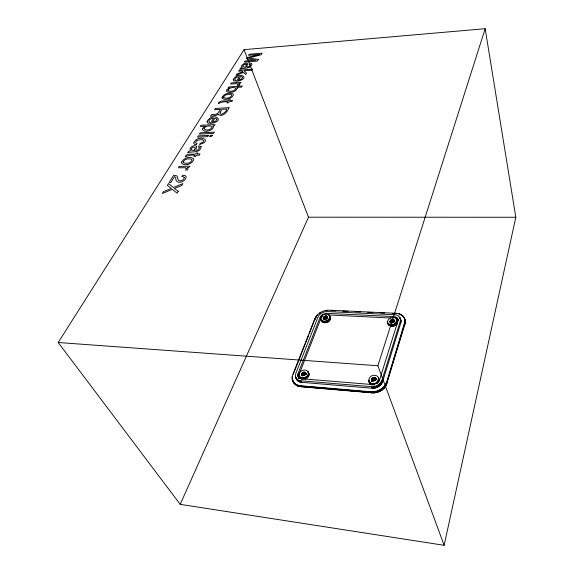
<?xml version="1.0" encoding="UTF-8"?>
<svg xmlns="http://www.w3.org/2000/svg" width="574" height="574" viewBox="0 0 574 574"><rect width="100%" height="100%" fill="white"/><g stroke="black" fill="none" stroke-linecap="round" stroke-linejoin="round"><path stroke-width="0.86" d="M371.615 378.811L372.103 380.612L373.057 379.708L372.469 377.993C382.887 376.91 367.697 386.41 372.469 377.993L373.681 379.407L374.786 379.12L373.179 379.593L371.844 381.158L371.866 380.562L373.717 379.335L376.357 379.249C374.829 379.034 371.364 379.457 371.823 381.394L373.997 380.067L376.508 379.723M381.954 388.62L376.759 391.188L371.105 391.784L300.152 385.706L296.607 384.817L293.924 382.894L296.772 385.154L300.317 386.044L371.242 392.135L375.482 391.884L376.573 392.48L380.957 390.7L382.219 389.839L381.954 388.62L384.896 385.699L386.646 382.291L405.065 320.981L405.158 322.997L404.354 325.049L405.158 322.997L404.971 322.021M295.754 377.67L298.028 380.031L300.726 380.777L371.622 386.675C375.884 386.991 380.519 384.544 381.947 380.375L400.286 321.253C401.556 317.673 397.854 314.609 394.489 314.739L327.431 311.56C323.614 311.445 319.539 313.504 317.967 317.099L295.789 373.516C294.275 377.305 297.275 382.234 301.458 382.313L372.232 388.246C376.487 388.562 381.114 386.123 382.528 381.961L400.803 322.861L400.939 320.471L399.848 317.422M386.646 382.291L385.642 385.886C384.767 387.206 378.775 393.8 379.486 390.126M292.166 376.974L292.331 379.486L292.166 376.974L292.754 374.743L315.011 318.47C317.372 313.081 323.478 309.996 329.203 310.168L395.981 313.289C401.908 312.938 406.952 318.9 404.749 324.583M405.072 322.581L404.799 318.979L404.835 323.42L386.309 384.207L385.247 385.663M301.824 386.489L298.308 386.194L297.712 385.233M387.615 322.703C394.826 331.198 402.589 313.167 389.782 318.283C380.304 326.635 401.19 330.194 396.821 319.409M373.918 391.755L374.521 392.838L376.716 392.221M389.997 321.397C395.07 314.014 395.708 327.187 389.997 321.397L390.263 322.688M371.091 383.389C376.566 386.058 382.384 376.228 374.944 375.353C369.261 374.327 366.09 382.714 371.701 384.967L371.091 383.389L368.766 381.215M378.496 377.742L379.091 381.445L378.496 379.866M369.376 382.786L369.391 380.67M384.035 386.74L384.214 388.038L382.643 389.122L383.475 388.289M330.301 319.453C331.901 313.397 322.796 312.421 320.995 317.451C319.359 323.621 328.536 324.468 330.301 319.453L329.67 317.888L329.77 316.073M444.132 545.3L515.811 217.266L485.174 28.7L244.058 49.658L58.189 342.506L180.207 504.352L444.132 545.3L377.893 365.753L485.174 28.7M323.212 318.003C328.4 310.921 328.285 323.564 323.212 318.003L323.564 319.266M404.727 323.062L404.914 324.03L386.711 383.769L383.934 388.261L386.352 384.58L386.776 382.643M308.181 374.27C309.716 368.458 300.295 369.01 299.119 373.552C297.519 379.392 307.025 378.862 308.181 374.27L308.891 375.812L307.521 377.757L305.303 379.091L304.579 377.556M308.891 375.812L309.042 373.774L307.922 371.356M404.613 320.055L404.448 318.039M301.874 375.963C299.664 372.957 305.44 370.201 306.344 373.853M397.882 318.95L397.933 321.131L379.479 380.182L376.745 383.468L372.289 384.558L301.508 378.754C298.982 378.74 296.952 376.092 298.057 373.696L320.141 317.207L322.739 314.365L326.75 313.339L393.9 316.583L397.301 318.018L398.406 320.557L397.301 318.018M297.856 376.056L299.047 378.618L298.588 377.592L298.789 375.231L320.787 318.764L320.141 317.207M405.022 321.605L404.914 319.338M386.209 383.461L385.836 385.441M374.521 392.838L376.114 392.358L371.514 392.623L300.632 386.524L297.877 385.57M301.537 373.746L302.161 375.547L302.871 374.549L302.175 372.842L303.402 374.155L305.483 373.531L305.863 374.234L302.527 375.812L302.225 375.066L303.402 374.155L305.483 373.531M376.759 391.188L377.247 392.3L378.137 392.013L378.151 390.722M293.249 374.255L308.618 335.359M309.271 333.709L315.011 318.47M371.105 391.784L371.83 392.867L373.437 392.896L373.925 392.078M180.207 504.352L308.489 217.194L244.058 49.658M392.193 319.374L392.817 321.088C397.251 321.218 390.578 320.392 390.464 322.839L390.069 320.945M302.161 375.547L302.871 374.549M320.88 319.266C322.645 322.853 328.393 321.11 329.67 317.888M386.352 384.58L384.207 387.407M316.059 316.511L315.621 317.824L315.47 317.479M372.504 391.834L373.165 392.917L374.901 392.537M374.291 392.594L376.408 392.229L376.896 391.54L380.892 389.775L385.642 385.886L384.63 386.783M384.293 387.644L382.04 389.968L381.258 389.588M386.309 384.207L386.869 383.238L386.338 383.812M325.96 316.016L326.793 317.687L324.733 318.527L325.02 319.273L327.237 318.477L326.9 317.745L325.006 318.147L323.901 316.755L324.504 318.505C323.198 319.682 326.355 316.755 327.345 317.781L326.455 316.102M326.9 317.745L323.987 319.015L325.006 318.147L324.353 316.432L325.58 317.874L324.87 316.188M384.716 387.306L384.896 385.699M376.171 378.998L375.252 379.758L374.944 379.034M384.637 387.543L383.855 387.852M391.619 319.517L392.186 321.253L391.088 319.768L391.59 321.526L390.629 320.105L391.088 321.906L390.442 322.423L393.312 321.103L393.585 321.856L394.481 321.045L393.197 321.081L390.442 322.423L393.197 321.081L394.697 321.153L391.676 321.533L391.073 321.906L391.289 322.674L394.783 321.792M371.83 392.867L372.519 392.566L369.871 392.336M304.012 373.868L303.201 374.348L303.524 375.073L302.225 375.066L303.402 374.155L303.201 372.232L304.012 373.868L305.196 373.602L306.344 374.054L305.626 372.727C306.832 375.001 302.433 377.104 301.465 374.693M379.644 391.382L381.057 390.291L380.763 389.423M302.354 374.994L305.196 373.602L302.448 375.023L301.795 373.272M372.576 379.88L371.593 380.627L372.827 380.627L372.576 379.88L373.997 380.067L373.717 379.335M383.037 389.15L383.052 387.723M323.822 319.187L324.733 318.527L326.097 318.771L325.788 318.032M323.987 319.015L326.671 317.716L326.19 317.723L325.415 316.052M371.866 380.562L372.519 380.117L371.988 378.366L373.057 379.708M382.219 389.839L380.698 390.564M377.104 392.042L381.057 390.291L379.593 391.439M295.603 384.279L297.612 385.907L299.434 385.979M298.38 385.513L297.117 385.663L296.607 384.817M376.408 392.229L378.166 392.035M375.346 391.533L378.022 391.741M379.622 390.478L381.057 390.291M376.027 392.623L375.482 391.884M298.896 385.534L301.415 386.754M376.357 379.249L374.348 379.242L373.638 377.577M308.489 217.194L515.811 217.266M378.28 391.066L379.579 391.095M331.119 310.599L335.575 310.807M342.692 311.137L348.038 311.388M355.155 311.725L360.494 311.976M367.618 312.306L372.957 312.557M380.081 312.895L384.53 313.103M392.537 313.476L396.103 313.641L395.981 313.289M328.278 314.939L390.851 318.018M298.853 386.209L296.134 385.111L292.762 381.158L293.831 382.923M384.164 387.091L384.731 387.127M58.189 342.506L377.893 365.753M302.706 386.56L305.361 386.79M309.781 387.17L312.428 387.4M315.965 387.701L319.496 388.002M323.033 388.311L325.688 388.541M330.1 388.914L332.755 389.143M336.285 389.452L338.94 389.674M343.36 390.055L346.007 390.284M349.544 390.585L353.082 390.894M356.612 391.195L359.267 391.425M362.797 391.726L366.334 392.035M301.013 386.768L372.174 392.846M295.768 384.623L298.193 385.936M377.247 392.3L377.233 391.583M303.201 374.348L304.665 374.535L304.313 373.817M391.073 321.906L392.394 322.158L392.15 321.404M373.703 392.609L374.729 392.817M297.849 385.929L296.772 385.154L300.094 386.553L299.061 385.871M401.685 314.975L401.8 315.334L398.471 313.634M397.825 319.632L395.766 318.405L395.242 316.798M394.682 321.103L394.123 319.919L394.568 321.375L394.051 321.153L393.298 319.424M298.946 375.59L300.073 378.008L301.702 379.206L300.977 377.67M316.209 316.855L316.776 317.157M295.789 384.781L294.089 383.238M295.036 384.071L293.271 382.069L293.436 382.406M292.166 379.149L293.852 382.248M292.553 380.519L293.249 381.861M296.65 385.398L294.706 383.64M329.311 316.26L330.402 317.637M402.561 315.621L404.555 318.398L403.945 317.164M307.937 372.189L309.042 373.774M399.884 318.398L400.365 319.036M300.632 386.524L300.152 385.706M376.157 379.292L375.281 377.907L376.178 379.608L375.64 379.349L374.8 377.67M305.303 372.397L306.344 374.054M397.344 321.017L396.325 318.606M304.866 372.174L305.856 373.803M315.162 318.814L315.521 319.409M304.349 372.067L305.282 373.688L304.651 373.71L303.782 372.088M378.582 378.409L379.084 379.328M326.879 316.288L327.503 317.422M375.654 378.244L376.279 379.407M321.928 321.598L320.78 318.383M298.028 380.031L298.767 381.559M297.296 379.572L298.028 381.1M296.665 379.012L297.404 380.548M295.495 376.903L296.887 379.909M299.764 380.641L300.489 382.169M298.86 380.39L299.592 381.918M298.057 373.696L298.789 375.231M300.726 380.777L301.458 382.313M297.77 374.901L298.502 376.436M300.037 377.183L300.762 378.718M303.33 377.864L304.048 379.4M302.096 377.907L302.821 379.443M374.241 377.563L375.016 379.22M305.77 376.996L306.487 378.531M306.81 376.221L307.521 377.757M307.628 375.296L308.346 376.831M308.417 373.229L309.128 374.765M393.764 319.625L394.568 321.375M300.073 378.008L299.599 376.128M302.656 372.49L303.402 374.155M316.769 315.571L316.913 315.915L317.587 314.681M322.861 321.074L323.506 322.631M319.524 313.074L319.668 313.418L320.615 312.378M320.723 316.145L321.375 317.702M321.957 320.658L322.602 322.215M321.612 315.176L322.258 316.74M323.944 321.253L324.59 322.818M325.114 321.189L325.759 322.753M327.424 320.364L328.063 321.921M326.305 320.888L326.943 322.445M328.4 319.653L329.038 321.218M326.728 310.276L326.864 310.62L325.465 310.491M329.167 318.814L329.806 320.371M329.361 315.305L329.993 316.87M329.878 316.956L330.509 318.52M392.767 319.338L393.455 321.06M371.622 386.675L372.232 388.246M370.051 382.88L370.661 384.458M368.601 380.175L369.211 381.753M369.254 382.133L369.871 383.712M373.028 377.728L373.681 379.407M373.803 386.611L374.406 388.189M372.304 383.633L372.913 385.211M372.698 386.704L373.308 388.275M374.901 386.402L375.504 387.974M373.609 383.597L374.219 385.176M375.984 386.072L376.587 387.651M377.032 385.642L377.635 387.22M292.388 380.182L292.927 381.495M377.19 381.897L377.785 383.475M378.022 385.104L378.618 386.682M379.773 383.762L380.361 385.348M377.993 380.928L378.589 382.506M378.94 384.472L379.536 386.058M380.497 382.987L381.086 384.566M378.668 378.775L379.256 380.361M381.595 381.279L382.184 382.858M381.107 382.155L381.696 383.733M381.947 380.375L382.528 381.961M296.493 379.199L296.098 377.62M387.443 321.784L388.16 324.303M388.103 323.506L388.648 325.114M389.875 324.583L390.413 326.183M388.871 324.152L389.416 325.752M391.038 324.769L391.576 326.376M392.279 324.705L392.817 326.312M394.668 323.851L395.199 325.458M393.52 324.396L394.051 325.996M395.651 323.119L396.182 324.726M301.422 374.226L301.831 375.468M396.864 321.289L397.387 322.897M396.404 322.244L396.928 323.851M396.404 317.286L396.928 318.893M397.007 320.321L397.531 321.935M400.2 318.118L400.939 320.471M400.516 319.639L401.032 321.253M400.465 320.443L400.982 322.05M400.286 321.253L400.803 322.861M399.626 313.978L399.87 315.033M403.314 316.353L403.522 317.386M323.542 317.142L323.851 319.409L323.313 317.573M323.262 318.412L323.614 319.704M404.986 319.983L405.108 320.471M371.378 379.299L371.844 381.158M371.292 379.801L371.751 381.717M390.284 320.507L390.707 322.351M390.083 321.82L390.349 323.148M292.733 380.031L292.862 380.72M402.675 315.98L402.769 316.661M246.375 64.661L245.787 67.115L243.046 66.871C242.321 65.192 245.184 63.535 246.375 64.661M201.115 146.628C200.376 153.782 191.802 150.89 187.648 152.835L188.537 151.393L190.338 150.74C188.487 147.575 194.084 144.268 196.631 146.176L195.777 150.431L197.965 149.986L199.178 148.644L199.487 147.496L198.295 147.009L199.02 145.832L201.115 146.628M193.883 142.818L193.861 143.313A4.09 2.124 -23.7 0 0 194.787 144.368L196.322 144.67L197.076 143.45L195.677 142.89L196.143 141.218A2.454 1.277 -23.7 0 1 197.75 140.171L201.976 139.625L203.777 140.458L202.931 142.223L200.254 143.328L199.501 144.548C214.289 140.25 197.427 133.742 193.883 142.818M241.654 66.039L242.163 67.445L240.542 68.041L239.824 69.21C243.476 67.38 250.063 69.712 251.936 64.467L251.663 63.47L250.659 63.205L249.877 63.212L249.288 64.166C253.722 65.113 243.584 69.985 247.896 64.159L247.681 63.592C245.6 62.544 242.515 63.872 241.654 66.039M194.277 149.95L194.249 150.539L191.336 150.058C190.36 146.456 197.643 145.868 194.277 149.95M233.245 79.521L233.467 80.654L235.218 81.293L235.871 80.245L234.802 79.678C234.709 77.504 237.636 76.823 239.322 76.643L236.445 81.293C252.417 78.846 238.806 70.315 233.245 79.521M223.63 96.984L223.781 97.702C226.343 98.663 230.332 98.283 231.681 95.542A2.576 1.27 -22 0 0 231.214 94.602C228.66 93.971 224.908 94.301 223.63 96.984M227.993 90.082L228.108 90.714C230.49 91.775 234.809 91.309 235.792 88.525L235.548 87.958C233.101 87.047 229.356 87.614 227.993 90.082M237.263 88.181C236.072 92.177 229.815 93.418 226.522 91.445L226.701 89.838L229.435 87.836L228.194 87.922L228.818 86.918L242.235 86.007L241.589 87.069L236.71 87.399L237.263 88.181M207.121 121.379L207.3 122.664L208.563 123.367L209.087 123.439L209.811 122.269C206.59 120.935 211.749 117.699 213.55 118.309L210.357 123.475C227.117 121.164 213.227 111.184 207.121 121.379M204.035 128.511C205.09 131.367 211.175 129.839 212.186 127.177L212.143 126.718C209.79 125.189 205.463 125.878 204.035 128.511M183.3 161.775L183.4 162.643C186.105 164.006 190.511 163.432 191.895 160.397A2.798 1.485 -24.4 0 0 191.472 159.256C188.724 158.295 184.627 158.819 183.3 161.775M184.283 177.596C183.974 179.913 181.176 181.291 179.023 180.781L178.184 179.798L177.029 175.953L173.771 175.156L169.151 182.561L170.822 182.532L174.496 176.627L175.802 177.531C174.754 185.337 185.789 182.482 186.184 176.857L185.38 175.666L182.683 175.214L181.836 176.591L183.702 176.864L184.283 177.596M242.58 77.468L241.539 79.025L238.418 80.102L240.592 76.579L241.632 76.643L242.58 77.468M216.893 119.327L215.738 121.057L212.459 122.183L214.87 118.273L215.946 118.373L216.893 119.327M238.023 84.435L237.514 85.504L239.243 85.39L239.702 84.435L238.676 83.409L240.363 83.287L240.987 82.261L231.3 82.943L230.626 84.019L237.105 83.675L238.023 84.435M222.145 97.221L222.16 98.384C225.575 100.608 231.351 98.958 233.216 95.277A4.642 2.296 -22 0 0 232.814 93.77C229.227 92.278 223.96 93.562 222.145 97.221M181.714 161.997L181.642 163.389C185.137 166.324 191.651 164.207 193.531 160.153A5.051 2.676 -24.4 0 0 193.216 158.324C189.413 156.272 183.58 157.979 181.714 161.997M186.263 168.734L185.61 170.055L187.483 170.012L188.064 168.835L187.067 167.472L188.882 167.421L189.65 166.166L179.203 166.446L178.378 167.766L185.352 167.716L186.263 168.734M202.392 128.841C203.067 133.441 213.306 130.98 213.578 126.545L212.997 125.806L214.339 125.742L215.056 124.58L201.036 125.261L200.283 126.452L205.399 126.208L203.239 127.593L202.392 128.841M218.658 103.019L218.529 103.42C221.22 102.337 224.197 101.304 227.706 101.835L227.046 102.911L228.409 102.825L229.069 101.749L231.839 101.584L232.535 100.436L229.765 100.608L230.325 99.697L228.961 99.783L228.409 100.687C225.467 101.591 220.473 99.589 218.658 103.019M185.345 156.401L185.187 156.86C188.014 155.741 191.113 154.585 194.873 155.346L194.12 156.573L195.547 156.53L196.301 155.303L199.207 155.202L200.003 153.897L197.097 153.997L197.729 152.957L196.308 153.007L195.669 154.04C192.534 154.865 187.203 152.641 185.345 156.401M220.151 112.267C218.888 117.297 227.541 111.442 226.651 109.046L221.966 109.311L220.151 112.267M178.234 191.293L177.108 193.144L172.286 189.398L162.313 193.517L163.511 191.601L171.404 188.444L167.371 185.416L168.512 183.58L173.463 187.49L182.927 183.572L181.757 185.495L174.374 188.48L178.234 191.293M212.265 135.263L211.505 136.526L209.546 136.605L210.314 135.349L212.265 135.263M214.131 132.192L213.392 133.419L199.422 134.036L200.183 132.816L214.131 132.192M229.026 107.675C227.534 111.507 223.2 117.361 218.479 114.771L218.271 114.233L216.061 115.374L210.493 116.3L211.476 114.721L216.089 114.176L217.661 113.48L220.423 109.397L214.59 109.727L215.379 108.457L229.026 107.675M252.402 69.196L251.792 70.2L244.122 70.781L246.555 73.163L245.729 74.512L243.598 72.389L236.029 75.359L236.868 74.017L242.902 71.714L242.214 70.925L238.626 71.198L239.25 70.2L252.402 69.196M258.3 59.481L257.331 61.081L244.287 62.128L244.954 61.059L255.918 60.198L246.404 58.735L247.093 57.63L259.47 54.372L248.542 55.312L249.195 54.257L262.139 53.167L261.17 54.752L248.743 58.024L258.3 59.481M208.412 135.435L207.644 136.684L197.499 137.114L198.281 135.866L208.412 135.435"/></g></svg>
